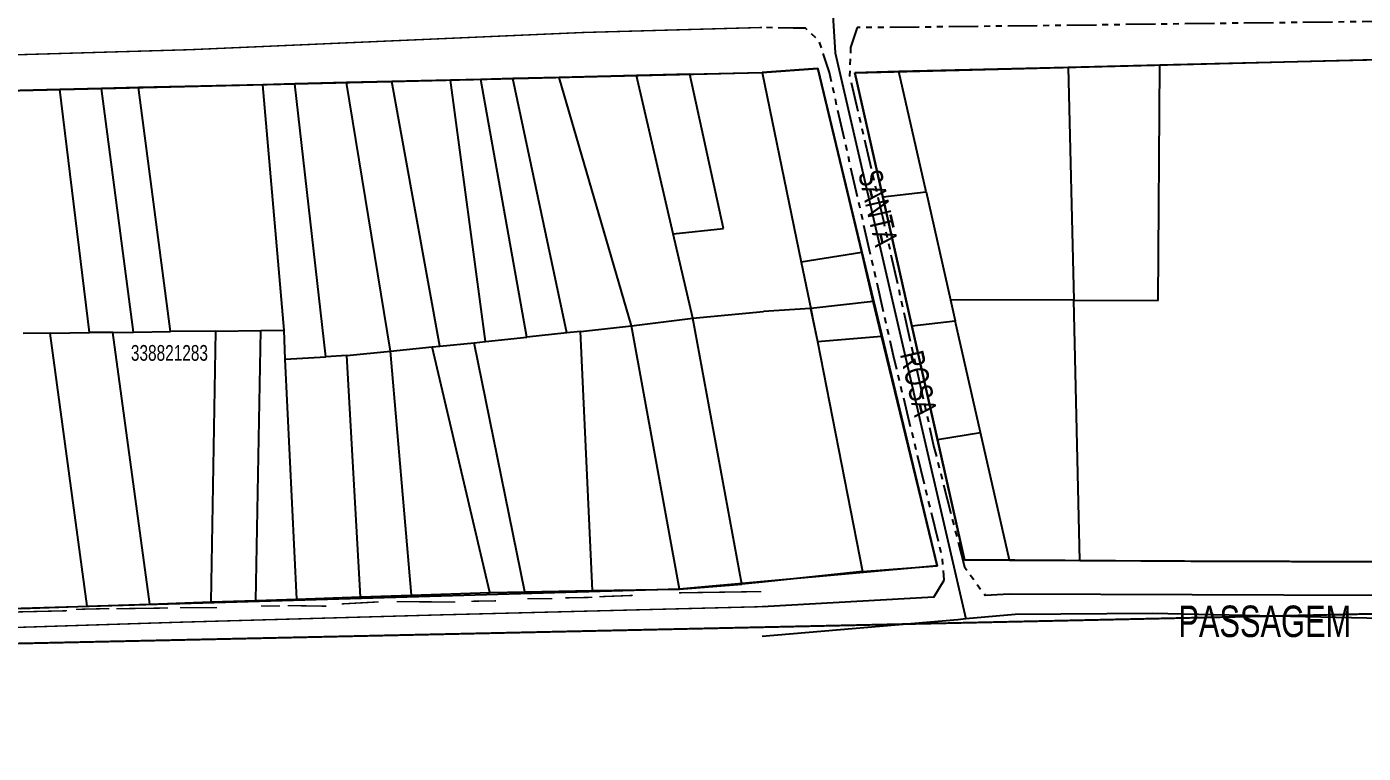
# Model space of a CAD drawing. Extents: x 203614 to 206284, y 4847494 to 4848495.
# Drawn here: x 204543.6 to 204713.3, y 4847542.4 to 4847634.8 of the extents above; entities that cross this region are included whole.
import ezdxf

# ---------------------------------------------------------------- set-up
doc = ezdxf.new("R2010")
doc.units = 0
doc.header["$LTSCALE"] = 1.5
doc.header["$MEASUREMENT"] = 0
doc.linetypes.add('PHANTOMX2', pattern=[5, 2.5, -0.5, 0.5, -0.5, 0.5, -0.5])
for name, color, linetype in [('CD-MALHA-LOTES', 40, 'CONTINUOUS'), ('CD_TXT_QUADRA', 7, 'CONTINUOUS'), ('HD-VALAS-DRENOS', 170, 'CONTINUOUS'), ('LM-LIM-SETOR-FISCAL', 7, 'CONTINUOUS'), ('RU-QUADRAS', 210, 'CONTINUOUS'), ('SV-EIXO-RUA-N-PAV', 6, 'CONTINUOUS'), ('SV-EIXO-RUA-PAV', 20, 'CONTINUOUS'), ('SV-RUA-NAO-PAV-S-GUIA-C-GUIA', 7, 'PHANTOMX2'), ('SV-RUA-PAVIM-S-GUIA-C-GUIA', 7, 'CONTINUOUS'), ('SV-TXT-RUA-N-PAV-S-GUIA-C-GUIA', 7, 'CONTINUOUS'), ('SV-TXT-RUA-PAV-S-GUIA-C-GUIA', 7, 'CONTINUOUS')]:
    doc.layers.add(name, color=color, linetype=linetype)
doc.styles.add('ARIAL', font='ARIAL.TTF')
doc.linetypes.add('Limite', pattern='A,20,-3,[130,ltypeshp.shx,S=6.35,R=0,X=0,Y=0],-3,20', length=46)

msp = doc.modelspace()

# ---------------------------------------------------------------- linework, layer by layer
at = {"layer": 'CD-MALHA-LOTES'}
for p, q in [((204675.85, 4847629.59), (204654.35, 4847629.06)), ((204687.48, 4847629.87), (204675.85, 4847629.59)), ((204675.85, 4847629.59), (204676.56, 4847600)), ((204687.29, 4847599.96), (204687.48, 4847629.87)), ((204717.56, 4847630.61), (204687.48, 4847629.87)), ((204636.97, 4847628.94), (204641.93, 4847604.84)), ((204654.35, 4847629.06), (204648.77, 4847628.92)), ((204648.77, 4847628.92), (204652.32, 4847613.15)), ((204657.8, 4847613.79), (204654.35, 4847629.06)), ((204652.32, 4847613.15), (204657.8, 4847613.79)), ((204652.32, 4847613.15), (204656.01, 4847596.73)), ((204657.8, 4847613.79), (204660.91, 4847600.06)), ((204649.62, 4847606.05), (204641.93, 4847604.84)), ((204651.1, 4847599.86), (204649.62, 4847606.05)), ((204641.93, 4847604.84), (204643.145078, 4847598.940587)), ((204643.14, 4847598.94), (204637.13, 4847598.57)), ((204643.14, 4847598.94), (204643.99, 4847594.77)), ((204651.1, 4847599.86), (204643.145078, 4847598.940587)), ((204643.145078, 4847598.940587), (204643.38, 4847597.8)), ((204652.15, 4847595.44), (204651.1, 4847599.86)), ((204660.91, 4847600.06), (204661.51, 4847597.4)), ((204676.56, 4847600), (204660.91, 4847600.06)), ((204677.35, 4847566.94), (204676.56, 4847600)), ((204676.56, 4847600), (204687.29, 4847599.96)), ((204628.16, 4847597.72), (204637.13, 4847598.57)), ((204643.38, 4847597.8), (204643.99, 4847594.77)), ((204656.01, 4847596.73), (204661.51, 4847597.4)), ((204664.72, 4847583.2), (204661.51, 4847597.4)), ((204643.99, 4847594.77), (204652.15, 4847595.44)), ((204656.01, 4847596.73), (204659.25, 4847582.32)), ((204643.99, 4847594.77), (204649.72, 4847565.54)), ((204659.25, 4847582.32), (204664.72, 4847583.2)), ((204659.25, 4847582.32), (204662.69, 4847567)), ((204668.39, 4847566.98), (204664.72, 4847583.2)), ((204662.69, 4847567), (204668.39, 4847566.98)), ((204668.39, 4847566.98), (204677.35, 4847566.94)), ((204677.35, 4847566.94), (204735.63, 4847566.72)), ((204649.72, 4847565.54), (204636.97, 4847564.158167))]:
    msp.add_line(p, q, dxfattribs=at)
at = {"layer": 'CD-MALHA-LOTES', "flags": 128}
for points in [[(204649.62, 4847606.05), (204644.03, 4847629.45), (204636.97, 4847628.94)], [(204584.18, 4847627.66), (204577.6, 4847627.5)], [(204589.93, 4847627.8), (204584.18, 4847627.66)], [(204589.78, 4847593.54), (204584.18, 4847627.66)], [(204597.4, 4847627.98), (204589.93, 4847627.8)], [(204596.03, 4847594.16), (204589.93, 4847627.8)], [(204601.24, 4847628.07), (204597.4, 4847627.98)], [(204601.82, 4847594.74), (204597.4, 4847627.98)], [(204605.29, 4847628.17), (204601.24, 4847628.07)], [(204607.09, 4847595.3), (204601.24, 4847628.07)], [(204611.21, 4847628.32), (204605.29, 4847628.17)], [(204612.18, 4847595.84), (204605.29, 4847628.17)], [(204621.03, 4847628.55), (204611.21, 4847628.32)], [(204620.4, 4847596.74), (204611.21, 4847628.32)], [(204627.78, 4847628.72), (204621.03, 4847628.55)], [(204625.68, 4847608.43), (204621.03, 4847628.55)], [(204632.08, 4847609.12), (204627.78, 4847628.72)], [(204547.75, 4847626.78), (204539.29, 4847626.57)], [(204553.04, 4847626.91), (204547.75, 4847626.78)], [(204551.54, 4847595.89), (204547.75, 4847626.78)], [(204557.74, 4847627.02), (204553.04, 4847626.91)], [(204557.14, 4847595.95), (204553.04, 4847626.91)], [(204573.56, 4847627.4), (204557.74, 4847627.02)], [(204561.83, 4847596.01), (204557.74, 4847627.02)], [(204577.6, 4847627.5), (204573.56, 4847627.4)], [(204576.24, 4847596.18), (204573.56, 4847627.4)], [(204581.55, 4847592.82), (204577.6, 4847627.5)], [(204625.68, 4847608.43), (204632.08, 4847609.12)], [(204628.16, 4847597.72), (204625.68, 4847608.43)], [(204620.4, 4847596.74), (204628.16, 4847597.72)], [(204634.39, 4847563.92), (204628.16, 4847597.72)], [(204546.55, 4847595.83), (204543.09, 4847595.79)], [(204546.55, 4847595.83), (204551.54, 4847595.89)], [(204551.24, 4847561.12), (204546.55, 4847595.83)], [(204554.49, 4847595.92), (204551.54, 4847595.89)], [(204554.49, 4847595.92), (204557.14, 4847595.95)], [(204559.2, 4847561.39), (204554.49, 4847595.92)], [(204557.14, 4847595.95), (204561.83, 4847596.01)], [(204567.59, 4847596.08), (204561.83, 4847596.01)], [(204566.99, 4847561.65), (204567.59, 4847596.08)], [(204567.59, 4847596.08), (204573.29, 4847596.14)], [(204572.66, 4847561.85), (204573.29, 4847596.14)], [(204573.29, 4847596.14), (204576.24, 4847596.18)], [(204576.4, 4847592.53), (204576.24, 4847596.18)], [(204612.18, 4847595.84), (204607.09, 4847595.3)], [(204613.92, 4847596.03), (204612.18, 4847595.84)], [(204613.92, 4847596.03), (204620.4, 4847596.74)], [(204615.42, 4847563.09), (204613.92, 4847596.03)], [(204626.49, 4847563.29), (204620.4, 4847596.74)], [(204649.72, 4847565.54), (204659.21, 4847566.26), (204652.15, 4847595.44)], [(204589.78, 4847593.54), (204595.05, 4847594.06)], [(204595.05, 4847594.06), (204596.03, 4847594.16)], [(204602.4, 4847562.86), (204595.05, 4847594.06)], [(204596.03, 4847594.16), (204600.4, 4847594.59)], [(204600.4, 4847594.59), (204601.82, 4847594.74)], [(204606.83, 4847562.93), (204600.4, 4847594.59)], [(204601.82, 4847594.74), (204607.09, 4847595.3)], [(204576.4, 4847592.53), (204581.55, 4847592.82)], [(204577.88, 4847562.02), (204576.4, 4847592.53)], [(204584.22, 4847592.99), (204581.55, 4847592.82)], [(204584.22, 4847592.99), (204589.78, 4847593.54)], [(204585.94, 4847562.3), (204584.22, 4847592.99)], [(204592.44, 4847562.52), (204589.78, 4847593.54)], [(204606.83, 4847562.93), (204615.42, 4847563.09)], [(204615.42, 4847563.09), (204626.49, 4847563.29)], [(204626.49, 4847563.29), (204634.39, 4847563.92)], [(204636.97, 4847564.158167), (204634.39, 4847563.92)], [(204551.24, 4847561.12), (204559.2, 4847561.39)], [(204559.2, 4847561.39), (204566.99, 4847561.65)], [(204566.99, 4847561.65), (204572.66, 4847561.85)], [(204572.66, 4847561.85), (204577.88, 4847562.02)], [(204577.88, 4847562.02), (204585.94, 4847562.3)], [(204585.94, 4847562.3), (204592.44, 4847562.52)], [(204592.44, 4847562.52), (204602.4, 4847562.86)], [(204602.4, 4847562.86), (204606.83, 4847562.93)], [(204542.79, 4847560.83), (204551.24, 4847561.12)]]:
    msp.add_lwpolyline(points, dxfattribs=at)
at = {"layer": 'CD-MALHA-LOTES', "color": 40, "linetype": 'Continuous'}
msp.add_lwpolyline([(204627.780666, 4847628.716963), (204636.97, 4847628.94)], dxfattribs=at)
at = {"layer": 'HD-VALAS-DRENOS', "const_width": 0.18, "flags": 128}
for points in [[(204588.28, 4847561.66), (204583.57, 4847561.4)], [(204597.99, 4847561.64), (204590.57, 4847561.69)], [(204603.16, 4847561.79), (204600.04, 4847561.74)], [(204610.32, 4847562.08), (204607.15, 4847562.08)], [(204615.4, 4847562.23), (204611.98, 4847562.17)], [(204620.55, 4847562.48), (204616.31, 4847562.32)], [(204636.86, 4847562.97), (204626.4, 4847562.81)], [(204548.67, 4847560.53), (204540.94, 4847560.35)], [(204554.04, 4847560.81), (204549.81, 4847560.71)], [(204561.51, 4847560.88), (204554.93, 4847560.79)], [(204567.71, 4847560.93), (204563.02, 4847560.92)], [(204575.72, 4847561.12), (204573.33, 4847561.15)], [(204581.63, 4847561.11), (204576.7, 4847561.19)]]:
    msp.add_lwpolyline(points, dxfattribs=at)
at = {"layer": 'LM-LIM-SETOR-FISCAL', "linetype": 'Limite', "ltscale": 0.1, "const_width": 0.25}
msp.add_lwpolyline([(204221.1, 4847542.54), (204302.25, 4847551.62), (204365.793187, 4847552.497693), (205446.22, 4847576.17)], dxfattribs=at)
at = {"layer": 'RU-QUADRAS', "color": 6, "linetype": 'Continuous'}
for points in [[(204648.77, 4847628.92), (204820.79, 4847633.32), (204821.3, 4847630.6), (204871.67, 4847632.84, 0.0149893767), (204881.16, 4847570.55), (204867.17, 4847570.39), (204867.21, 4847567.86, -0.0062513148), (204662.69, 4847567)], [(204448.27, 4847624.36), (204636.97, 4847628.94), (204644.03, 4847629.45), (204659.21, 4847566.26), (204626.49, 4847563.29), (204528.36, 4847560.39), (204456.93, 4847559.81, -0.0136644506)]]:
    msp.add_lwpolyline(points, format="xyb", close=True, dxfattribs=at)
at = {"layer": 'SV-EIXO-RUA-N-PAV', "flags": 128}
msp.add_lwpolyline([(204645.76, 4847639.69), (204646.249259, 4847631.456154), (204662.849222, 4847559.484289)], dxfattribs=at)
at = {"layer": 'SV-EIXO-RUA-PAV', "flags": 128}
msp.add_lwpolyline([(204988.8, 4847566.3), (204971.65, 4847565.91), (204955.31, 4847565.76), (204915.3, 4847564.3), (204893.4, 4847563.71), (204886.02, 4847563.21), (204875.96, 4847562.54), (204857.28, 4847562.54), (204797.78, 4847561.51), (204781.3, 4847561.07), (204743.79, 4847559.46), (204734.19, 4847559.46), (204723.53, 4847559.37), (204686.56, 4847560.19), (204669.13, 4847560.05), (204662.849222, 4847559.484289), (204661.83, 4847559.39), (204636.98, 4847557.26)], dxfattribs=at)
at = {"layer": 'SV-RUA-NAO-PAV-S-GUIA-C-GUIA', "flags": 128}
for points in [[(204883.57, 4847570.35), (204881.34, 4847589.62), (204872.88, 4847632.73), (204871.96, 4847636.21), (204871, 4847639.1), (204870.01, 4847640.61), (204868.2, 4847640.93), (204807.51, 4847638.87), (204732.34, 4847635.64), (204657.45, 4847634.71), (204649.05, 4847634.65), (204648.209286, 4847632.128999), (204648.087463, 4847628.511517), (204652.375282, 4847610.073895), (204658.807011, 4847581.345508), (204662.666048, 4847566.12375), (204665.31, 4847562.47)], [(204658.807011, 4847562.264713), (204660.093357, 4847564.408622), (204659.878966, 4847567.195705), (204653.661628, 4847592.922619), (204645.514772, 4847628.940299), (204644.230725, 4847632.948114), (204642.475477, 4847634.586345), (204640.93, 4847634.59), (204636.98, 4847634.67)]]:
    msp.add_lwpolyline(points, dxfattribs=at)
at = {"layer": 'SV-RUA-NAO-PAV-S-GUIA-C-GUIA', "const_width": 0.18, "flags": 128}
msp.add_lwpolyline([(204636.97, 4847634.67), (204614.17, 4847634.03), (204564.38, 4847631.85), (204529.69, 4847630.83), (204496.61, 4847630.06), (204446.74, 4847628.36)], dxfattribs=at)
at = {"layer": 'SV-RUA-PAVIM-S-GUIA-C-GUIA', "flags": 128}
for points in [[(204883.57, 4847570.35), (204883.87, 4847568.56), (204882.25, 4847566.49), (204875.15, 4847566.17), (204796.82, 4847564.39), (204738.08, 4847562.38), (204668.34, 4847562.62), (204665.31, 4847562.47)], [(204658.807011, 4847562.264713), (204636.98, 4847561.05)]]:
    msp.add_lwpolyline(points, dxfattribs=at)
at = {"layer": 'SV-RUA-PAVIM-S-GUIA-C-GUIA', "const_width": 0.18, "flags": 128}
msp.add_lwpolyline([(204456.27, 4847557.04), (204493.89, 4847557.45), (204525.66, 4847557.88), (204562.82, 4847559.07), (204596.16, 4847560.01), (204636.97, 4847561.05)], dxfattribs=at)

# ---------------------------------------------------------------- texts
at = {"layer": 'CD_TXT_QUADRA', "style": 'ARIAL', "width": 0.7}
msp.add_text('338821283', height=2, dxfattribs=at).set_placement((204556.79277, 4847592.307389))
at = {"layer": 'SV-TXT-RUA-N-PAV-S-GUIA-C-GUIA', "style": 'ARIAL', "width": 0.7}
msp.add_text('SANTA                 ROSA', height=3, rotation=283, dxfattribs=at).set_placement((204649.15, 4847616.18))
at = {"layer": 'SV-TXT-RUA-PAV-S-GUIA-C-GUIA', "style": 'ARIAL', "width": 0.7}
msp.add_text('PASSAGEM', height=4, dxfattribs=at).set_placement((204689.85, 4847557.19))

doc.saveas('drawing.dxf')
